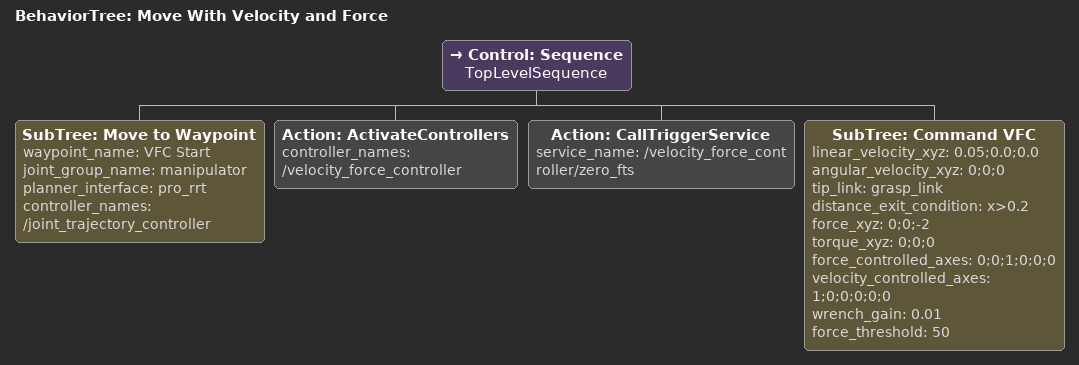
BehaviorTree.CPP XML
<?xml version='1.0' encoding='UTF-8'?>
<root BTCPP_format="4" main_tree_to_execute="Move With Velocity and Force">
  <BehaviorTree ID="Move With Velocity and Force" _description="An example for how to use the VFC to move with a velocity / force reference">
    <Control ID="Sequence" name="TopLevelSequence">
      <SubTree ID="Move to Waypoint" waypoint_name="VFC Start" joint_group_name="manipulator" planner_interface="pro_rrt" controller_names="/joint_trajectory_controller"/>
      <Action ID="ActivateControllers" controller_names="/velocity_force_controller"/>
      <Action ID="CallTriggerService" service_name="/velocity_force_controller/zero_fts"/>
      <!--The subtree defines three variables named 'x', 'y' and 'z', from the Cartesian displacement (translation). These can be used to define an exit condition expression, e.g. 'x > 0.2'-->
      <SubTree ID="Command VFC" linear_velocity_xyz="0.05;0.0;0.0" angular_velocity_xyz="0;0;0" tip_link="grasp_link" distance_exit_condition="x&gt;0.2" force_xyz="0;0;-2" torque_xyz="0;0;0" force_controlled_axes="0;0;1;0;0;0" velocity_controlled_axes="1;0;0;0;0;0" wrench_gain="0.01" force_threshold="50"/>
    </Control>
  </BehaviorTree>
</root>
